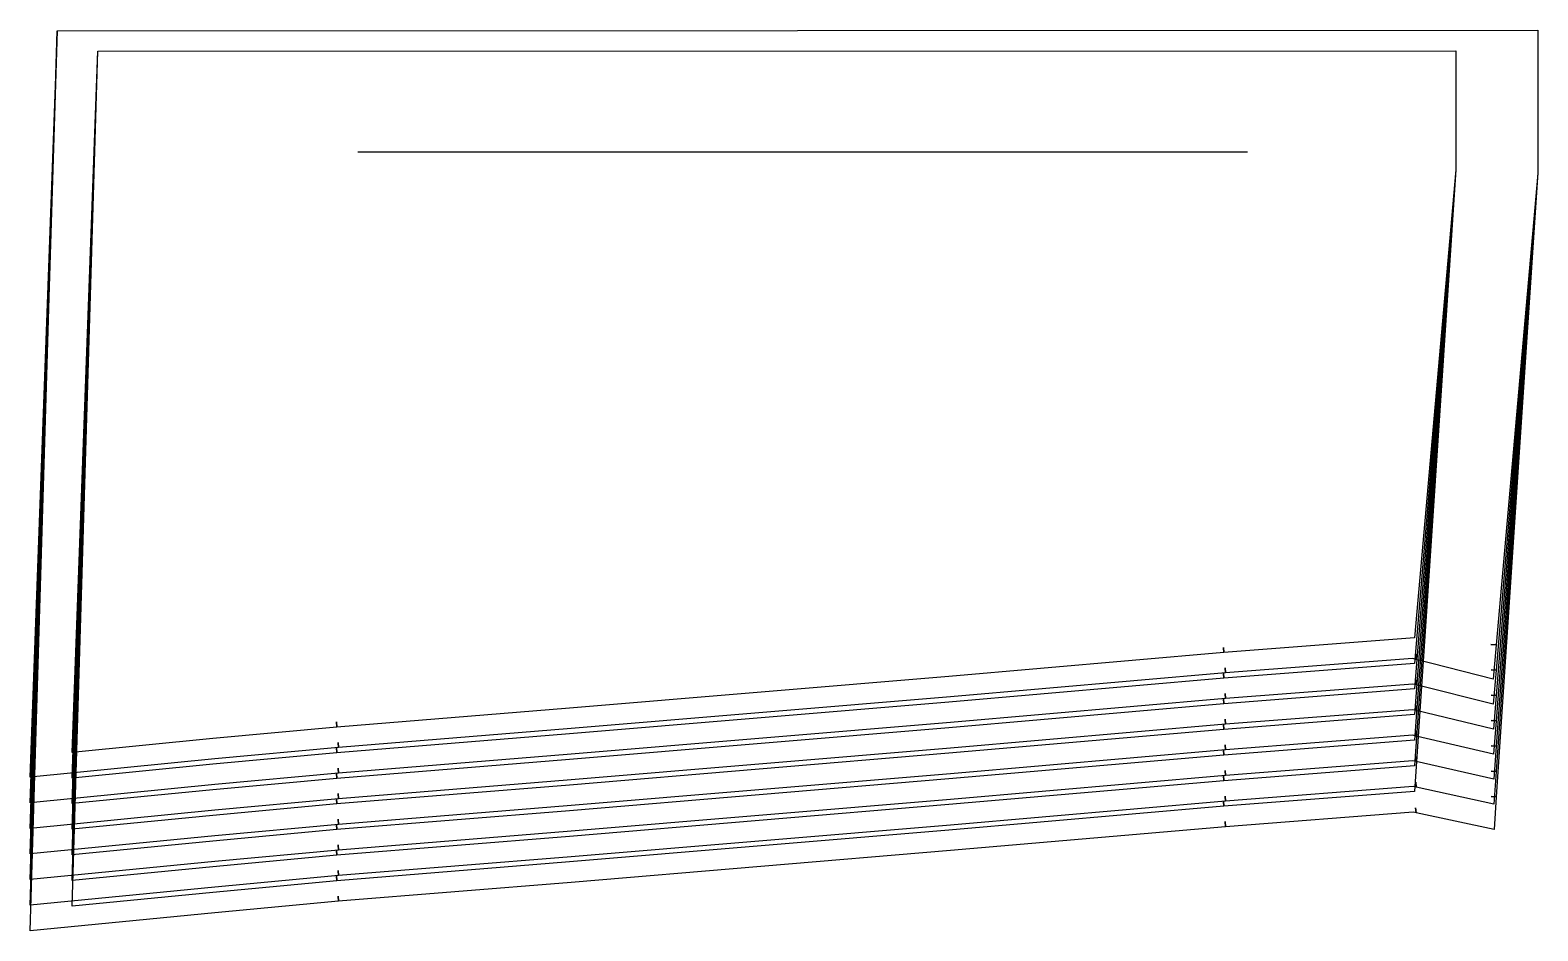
# Model space of a CAD drawing. Header units: inches. Extents: x 0 to 29, y 0 to 17.3.
import ezdxf

# ---------------------------------------------------------------- set-up
doc = ezdxf.new("R2010")
doc.units = ezdxf.units.IN

msp = doc.modelspace()

# ---------------------------------------------------------------- linework, layer by layer
at = {"layer": 'T001L001'}
for points in [[(0.525, 17.281), (28.96, 17.294), (28.958, 14.542), (28.158, 5.489), (28.06, 5.498), (28.158, 5.489), (28.1, 4.83), (26.622, 5.213), (26.614, 5.311), (26.622, 5.213), (26.554, 5.23), (22.959, 4.952), (22.951, 5.05), (22.959, 4.952), (17.678, 4.493), (10.395, 3.882), (5.925, 3.52), (5.916, 3.618), (5.925, 3.52), (3.547, 3.3), (0, 2.952), (0.525, 17.281)], [(0.524, 17.281), (28.96, 17.294), (28.958, 14.546), (28.159, 5.004), (28.061, 5.013), (28.159, 5.004), (28.104, 4.352), (26.622, 4.722), (26.614, 4.82), (26.622, 4.722), (26.556, 4.738), (22.959, 4.459), (22.951, 4.557), (22.959, 4.459), (17.678, 4.001), (10.395, 3.39), (5.925, 3.028), (5.916, 3.126), (5.925, 3.028), (3.547, 2.808), (0, 2.46), (0.524, 17.281)], [(0.524, 17.281), (28.96, 17.294), (28.958, 14.549), (28.159, 4.519), (28.061, 4.527), (28.159, 4.519), (28.108, 3.873), (26.621, 4.231), (26.614, 4.329), (26.621, 4.231), (26.558, 4.246), (22.959, 3.967), (22.951, 4.065), (22.959, 3.967), (17.678, 3.509), (10.395, 2.898), (5.925, 2.536), (5.916, 2.634), (5.925, 2.536), (3.547, 2.316), (0.001, 1.968), (0.524, 17.281)], [(0.523, 17.281), (28.96, 17.294), (28.958, 14.552), (28.16, 4.033), (28.061, 4.04), (28.16, 4.033), (28.111, 3.393), (26.621, 3.74), (26.614, 3.838), (26.621, 3.74), (26.559, 3.754), (22.959, 3.475), (22.951, 3.573), (22.959, 3.475), (17.678, 3.017), (10.395, 2.406), (5.925, 2.044), (5.916, 2.142), (5.925, 2.044), (3.547, 1.824), (0.001, 1.476), (0.523, 17.281)], [(0.523, 17.281), (28.96, 17.294), (28.958, 14.555), (28.16, 3.546), (28.062, 3.553), (28.16, 3.546), (28.114, 2.912), (26.621, 3.249), (26.614, 3.347), (26.621, 3.249), (26.561, 3.262), (22.959, 2.983), (22.951, 3.081), (22.959, 2.983), (17.678, 2.524), (10.395, 1.914), (5.925, 1.552), (5.916, 1.65), (5.925, 1.552), (3.547, 1.332), (0.002, 0.984), (0.523, 17.281)], [(0.523, 17.281), (28.96, 17.294), (28.958, 14.557), (28.16, 3.059), (28.062, 3.065), (28.16, 3.059), (28.117, 2.429), (26.621, 2.757), (26.614, 2.856), (26.621, 2.757), (26.562, 2.77), (22.959, 2.491), (22.951, 2.589), (22.959, 2.491), (17.678, 2.032), (10.395, 1.422), (5.925, 1.06), (5.916, 1.158), (5.925, 1.06), (3.547, 0.839), (0.002, 0.492), (0.523, 17.281)], [(0.522, 17.281), (28.96, 17.294), (28.958, 14.56), (28.161, 2.571), (28.063, 2.577), (28.161, 2.571), (28.119, 1.946), (26.621, 2.266), (26.613, 2.364), (26.621, 2.266), (26.563, 2.278), (22.959, 1.999), (22.951, 2.097), (22.959, 1.999), (17.678, 1.54), (10.395, 0.929), (5.925, 0.568), (5.916, 0.666), (5.925, 0.568), (3.547, 0.347), (0.003, 0), (0.522, 17.281)], [(1.298, 16.888), (27.385, 16.899), (27.383, 14.612), (26.589, 5.628), (22.927, 5.344), (22.919, 5.442), (22.927, 5.344), (17.645, 4.885), (10.363, 4.274), (5.891, 3.912), (5.882, 4.01), (5.891, 3.912), (3.51, 3.692), (0.805, 3.427), (1.298, 16.888)], [(1.298, 16.888), (27.385, 16.899), (27.383, 14.612), (26.589, 5.136), (22.927, 4.852), (22.919, 4.95), (22.927, 4.852), (17.645, 4.393), (10.363, 3.782), (5.891, 3.42), (5.882, 3.518), (5.891, 3.42), (3.51, 3.2), (0.805, 2.934), (1.298, 16.888)], [(1.298, 16.888), (27.385, 16.899), (27.383, 14.612), (26.589, 4.644), (22.927, 4.36), (22.919, 4.458), (22.927, 4.36), (17.645, 3.901), (10.363, 3.29), (5.891, 2.928), (5.882, 3.026), (5.891, 2.928), (3.51, 2.708), (0.805, 2.442), (1.298, 16.888)], [(1.298, 16.888), (27.385, 16.899), (27.383, 14.612), (26.589, 4.152), (22.927, 3.868), (22.919, 3.966), (22.927, 3.868), (17.645, 3.409), (10.363, 2.798), (5.891, 2.436), (5.882, 2.534), (5.891, 2.436), (3.51, 2.216), (0.805, 1.95), (1.298, 16.888)], [(1.298, 16.888), (27.385, 16.899), (27.383, 14.612), (26.589, 3.66), (22.927, 3.376), (22.919, 3.474), (22.927, 3.376), (17.645, 2.917), (10.363, 2.306), (5.891, 1.944), (5.882, 2.042), (5.891, 1.944), (3.51, 1.724), (0.805, 1.458), (1.298, 16.888)], [(1.298, 16.888), (27.385, 16.899), (27.383, 14.612), (26.589, 3.168), (22.927, 2.883), (22.919, 2.981), (22.927, 2.883), (17.645, 2.425), (10.363, 1.814), (5.891, 1.452), (5.882, 1.55), (5.891, 1.452), (3.51, 1.231), (0.805, 0.966), (1.298, 16.888)], [(1.298, 16.888), (27.385, 16.899), (27.383, 14.612), (26.589, 2.675), (22.927, 2.391), (22.919, 2.489), (22.927, 2.391), (17.645, 1.933), (10.363, 1.322), (5.891, 0.96), (5.882, 1.058), (5.891, 0.96), (3.51, 0.739), (0.805, 0.474), (1.298, 16.888)], [(6.295, 14.956), (23.38, 14.956)]]:
    msp.add_lwpolyline(points, dxfattribs=at)

doc.saveas('drawing.dxf')
